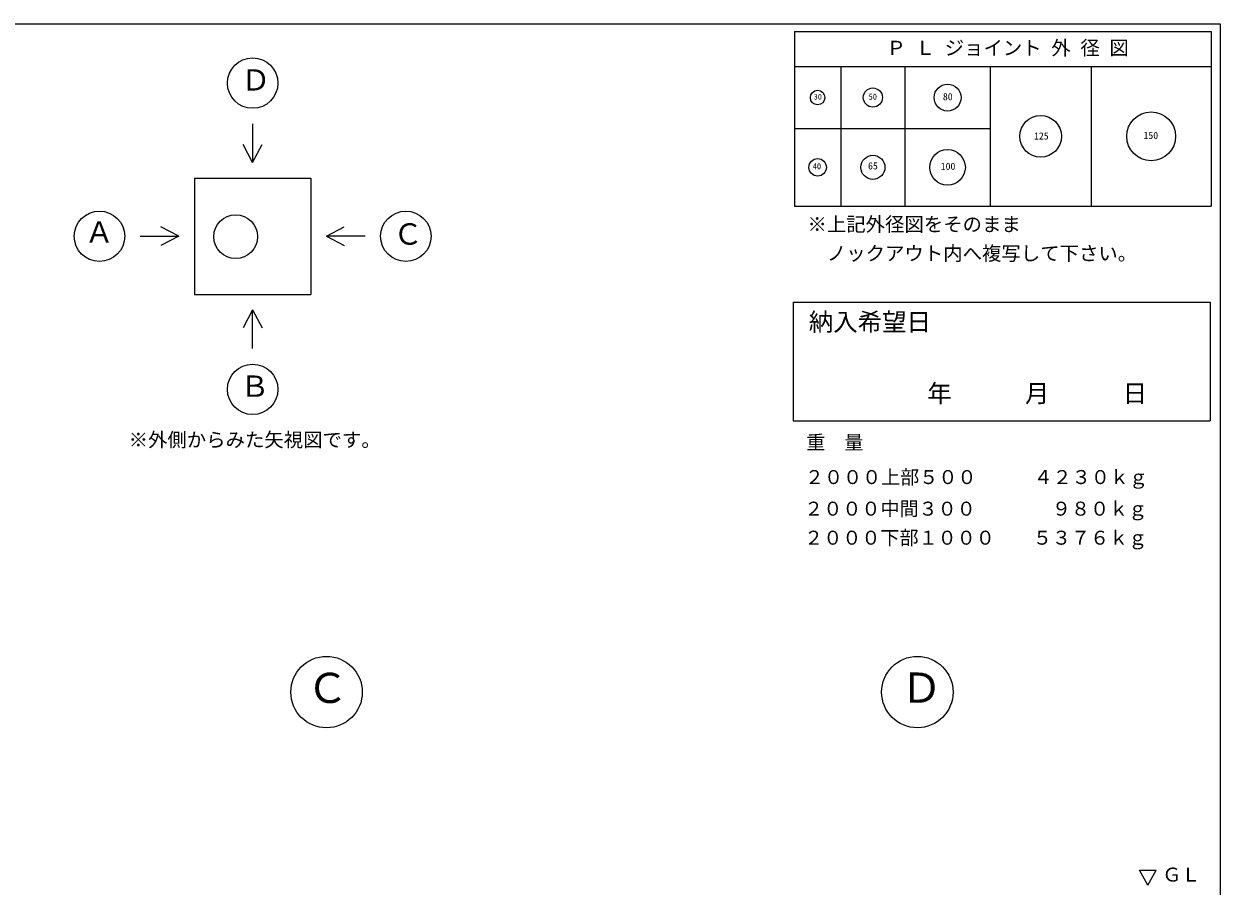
# Model space of a CAD drawing. Units: millimetres, scale not verified. Extents: x -9756 to 9756, y -4628 to 4628.
# Drawn here: x 3636 to 9755, y 215 to 4628 of the extents above; entities that cross this region are included whole.
import ezdxf
from ezdxf.enums import TextEntityAlignment as Align

# ---------------------------------------------------------------- set-up
doc = ezdxf.new("R2010")
doc.units = ezdxf.units.MM
doc.header["$LTSCALE"] = 20
for name, color, linetype, lineweight in [('0-2_waku', 7, 'Continuous', 18), ('0-3_gaikei', 7, 'Continuous', 18), ('0-5_sunpou', 7, 'Continuous', 18), ('0-7_hole', 7, 'Continuous', 18), ('0-D_文字１', 7, 'Continuous', 18)]:
    doc.layers.add(name, color=color, linetype=linetype, lineweight=lineweight)
doc.styles.add('ＭＳ ゴシック', font='')
doc.styles.get('ＭＳ ゴシック').set_extended_font_data('MS Gothic')

# ---------------------------------------------------------------- blocks, each defined once
blk = doc.blocks.new('削孔１５０')
at = {"layer": '0-7_hole'}
blk.add_circle((-9320.61, -219.5), 125, dxfattribs=at)
at = {"layer": '0-D_文字１', "style": 'ＭＳ ゴシック'}
blk.add_text('150', height=36.66, dxfattribs=at).set_placement((-9359.8, -244.27), align=Align.BOTTOM_LEFT)
blk = doc.blocks.new('３０')
at = {"layer": '0-7_hole'}
blk.add_circle((-1.75, 478.53), 37, dxfattribs=at)
at = {"layer": '0-D_文字１', "style": 'ＭＳ ゴシック'}
blk.add_text('30', height=28.04, dxfattribs=at).set_placement((-21.8, 459.99), align=Align.BOTTOM_LEFT)
blk = doc.blocks.new('４０')
at = {"layer": '0-7_hole'}
blk.add_circle((-303.96, -265.38), 44.5, dxfattribs=at)
at = {"layer": '0-D_文字１', "style": 'ＭＳ ゴシック'}
blk.add_text('40', height=31.16, dxfattribs=at).set_placement((-328.68, -284.97), align=Align.BOTTOM_LEFT)
blk = doc.blocks.new('５０')
at = {"layer": '0-7_hole'}
blk.add_circle((-44.53, 455.53), 49, dxfattribs=at)
at = {"layer": '0-D_文字１', "style": 'ＭＳ ゴシック'}
blk.add_text('50', height=31.16, dxfattribs=at).set_placement((-66.12, 435.19), align=Align.BOTTOM_LEFT)
blk = doc.blocks.new('削孔６５')
at = {"layer": '0-7_hole'}
blk.add_circle((-424.93, -257.27), 61.5, dxfattribs=at)
at = {"layer": '0-D_文字１', "style": 'ＭＳ ゴシック'}
blk.add_text('65', height=36.66, dxfattribs=at).set_placement((-449.71, -279), align=Align.BOTTOM_LEFT)
blk = doc.blocks.new('８０')
at = {"layer": '0-7_hole'}
blk.add_circle((-102.25, 478.94), 69, dxfattribs=at)
at = {"layer": '0-D_文字１', "style": 'ＭＳ ゴシック'}
blk.add_text('80', height=36.66, dxfattribs=at).set_placement((-126.07, 454.26), align=Align.BOTTOM_LEFT)
blk = doc.blocks.new('削孔１００')
at = {"layer": '0-7_hole'}
blk.add_circle((-480.55, 10.78), 91, dxfattribs=at)
at = {"layer": '0-D_文字１', "style": 'ＭＳ ゴシック'}
blk.add_text('100', height=36.66, dxfattribs=at).set_placement((-515.49, -13.4), align=Align.BOTTOM_LEFT)
blk = doc.blocks.new('削孔１２５')
at = {"layer": '0-7_hole'}
blk.add_circle((-690.96, 237.15), 106.5, dxfattribs=at)
at = {"layer": '0-D_文字１', "style": 'ＭＳ ゴシック'}
blk.add_text('125', height=36.66, dxfattribs=at).set_placement((-724.68, 209.73), align=Align.BOTTOM_LEFT)

msp = doc.modelspace()

# ---------------------------------------------------------------- linework, layer by layer
at = {"layer": '0-2_waku'}
for p, q in [((7565.33, 4628.14), (9755.33, 4628.14)), ((7565.33, 4628.14), (9755.33, 4628.14)), ((7577.39, 4588.46), (7577.39, 3695.63)), ((7577.39, 4588.46), (9710.25, 4588.46)), ((7577.39, 4588.46), (9710.25, 4588.46)), ((7577.39, 4588.46), (9710.25, 4588.46)), ((7577.39, 4588.46), (7577.39, 3695.63)), ((7577.39, 4588.46), (9710.25, 4588.46)), ((7577.39, 4588.46), (9710.25, 4588.46)), ((7577.39, 4588.46), (9710.25, 4588.46)), ((9710.25, 4588.46), (9710.25, 3695.63)), ((9710.25, 4588.46), (9710.25, 3695.63)), ((7577.39, 4409.89), (9710.25, 4409.89)), ((7815.48, 4409.89), (7815.48, 3695.63)), ((8142.85, 4409.89), (8142.85, 3695.63)), ((8579.34, 4409.89), (8579.34, 3695.63)), ((9095.19, 4409.89), (9095.19, 3695.63)), ((7577.39, 4092.44), (8579.34, 4092.44)), ((9755.33, 4093.76), (9755.33, -3921.86)), ((7577.39, 3695.63), (9710.25, 3695.63)), ((7577.39, 3695.63), (9710.25, 3695.63))]:
    msp.add_line(p, q, dxfattribs=at)
msp.add_lwpolyline([(-2484.67, 4628.14), (9755.33, 4628.14), (9755.33, -3921.86)], dxfattribs=at)
at = {"layer": '0-3_gaikei'}
for p, q in [((4805.94, 4116.69), (4805.94, 3918.28)), ((4805.94, 3918.28), (4758.07, 4010.3)), ((4805.94, 3918.28), (4853.81, 4010.3)), ((4508.34, 3838.92), (5103.55, 3838.92)), ((4508.34, 3838.92), (4508.34, 3243.71)), ((5103.55, 3838.92), (5103.55, 3243.71)), ((4428.97, 3541.31), (4336.96, 3589.19)), ((5182.91, 3541.31), (5274.93, 3589.19)), ((4230.57, 3541.31), (4428.97, 3541.31)), ((4428.97, 3541.31), (4336.96, 3493.44)), ((4508.34, 3243.71), (5103.55, 3243.71)), ((4805.94, 3164.35), (4758.07, 3072.33)), ((4805.94, 3164.35), (4853.81, 3072.33)), ((4805.94, 2965.94), (4805.94, 3164.35))]:
    msp.add_line(p, q, dxfattribs=at)
msp.add_lwpolyline([(5381.32, 3541.31), (5182.91, 3541.31), (5274.93, 3493.44)], dxfattribs=at)
for centre, radius in [((4805.94, 4325.01), 128.96), ((4022.24, 3541.31), 128.96), ((4719.35, 3538.92), 112), ((5589.64, 3541.31), 128.96), ((4805.94, 2757.61), 128.96), ((5184.08, 1208.14), 182.81), ((8206.58, 1208.14), 182.81)]:
    msp.add_circle(centre, radius, dxfattribs=at)
at = {"layer": '0-5_sunpou'}
for p, q in [((7571.55, 3204.3), (7571.55, 2595.77)), ((7571.55, 3204.3), (9704.4, 3204.3)), ((9704.4, 3204.3), (9704.4, 2595.77)), ((7571.55, 2595.77), (9704.4, 2595.77))]:
    msp.add_line(p, q, dxfattribs=at)
at = {"layer": '0-D_文字１'}
for p, q in [((9385.08, 220.13), (9342.43, 296.02)), ((9342.43, 296.02), (9427.73, 296.02)), ((9385.08, 220.13), (9427.73, 296.02))]:
    msp.add_line(p, q, dxfattribs=at)

# ---------------------------------------------------------------- block references
at = {"layer": '0-5_sunpou'}
for name, p in [('３０', (7698.19, 3772.64)), ('５０', (8023.69, 3795.64)), ('８０', (8463.34, 3772.23)), ('削孔１５０', (18723.33, 4272.26)), ('削孔１２５', (9528.22, 3815.61)), ('削孔１００', (8841.65, 3883.26)), ('４０', (8000.4, 4159.41)), ('削孔６５', (8404.1, 4151.31))]:
    msp.add_blockref(name, p, dxfattribs=at)

# ---------------------------------------------------------------- texts
at = {"layer": '0-5_sunpou', "style": 'ＭＳ ゴシック'}
msp.add_text('納入希望日', height=91.64, dxfattribs=at).set_placement((7651.14, 3029.49), align=Align.BOTTOM_LEFT)
at = {"layer": '0-D_文字１', "style": 'ＭＳ ゴシック'}
for s, height, p in [('Ｐ Ｌ ジョイント 外 径 図', 72.73, (8048.85, 4447.23)), ('Ｄ', 109.1, (4747.69, 4254.1)), ('Ａ', 109.1, (3946.75, 3475.32)), ('※上記外径図をそのまま', 72.73, (7644.44, 3544.46)), ('Ｃ', 109.1, (5525.95, 3465.48)), ('\u3000ノックアウト内へ複写して下さい。', 72.73, (7644.44, 3395.65)), ('Ｂ', 109.1, (4742.25, 2686.7)), ('\u3000\u3000\u3000年\u3000\u3000\u3000月\u3000\u3000\u3000日     ', 91.64, (7882.31, 2663.75)), ('※外側からみた矢視図です。', 72.73, (4171.45, 2441.42)), ('重\u3000量', 71.48, (7638.11, 2429.24)), ('２０００上部５００\u3000\u3000\u3000４２３０ｋｇ', 71.48, (7631.48, 2251.48)), ('２０００中間３００\u3000\u3000\u3000\u3000９８０ｋｇ', 71.48, (7627.75, 2089.79)), ('２０００下部１０００\u3000\u3000５３７６ｋｇ', 71.48, (7627.75, 1941.16)), ('Ｃ', 154.6, (5082.34, 1105.83)), ('Ｄ', 154.6, (8122.5, 1107.01)), ('ＧＬ', 71.48, (9459.65, 216.79))]:
    msp.add_text(s, height=height, dxfattribs=at).set_placement(p, align=Align.BOTTOM_LEFT)

doc.saveas('drawing.dxf')
